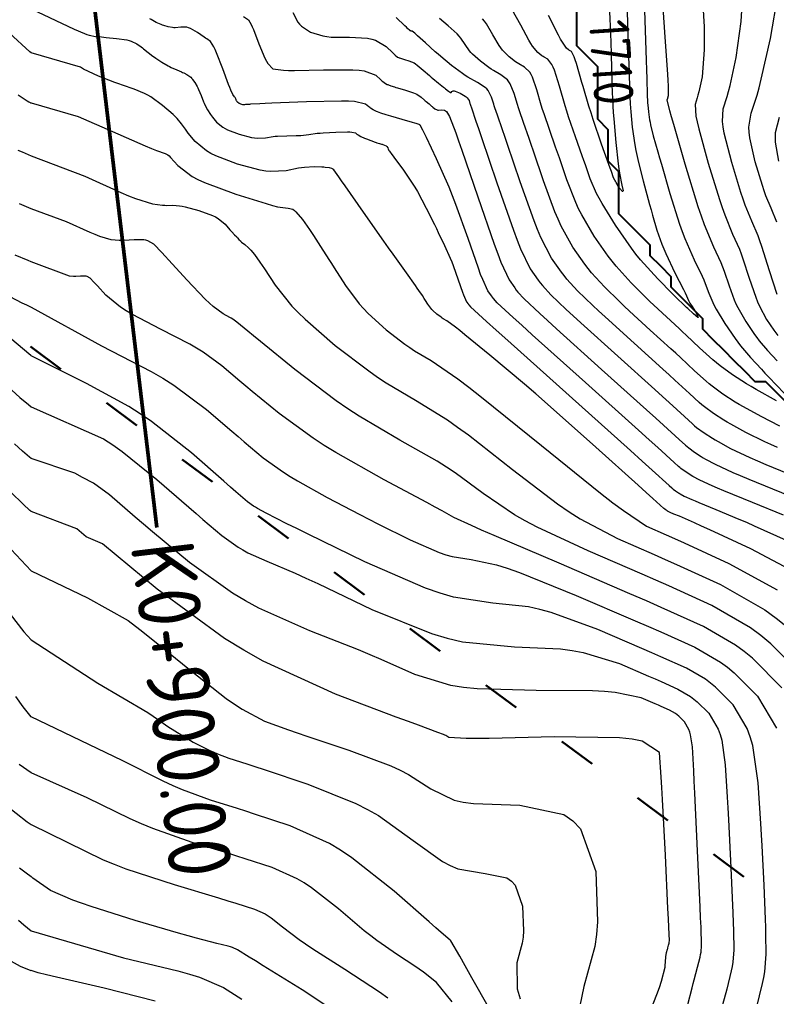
# Model space of a CAD drawing. Header units: millimetres. Extents: x 837475 to 838477, y 1189012 to 1191015.
# Drawn here: x 837998.9 to 838070.9, y 1190014.6 to 1190107.6 of the extents above; entities that cross this region are included whole.
import ezdxf

# ---------------------------------------------------------------- set-up
doc = ezdxf.new("R2010")
doc.units = ezdxf.units.MM
doc.header["$LTSCALE"] = 0.3
doc.linetypes.add('ACAD_ISO03W100', pattern=[30, 12, -18])
doc.layers.add('Abscisado 100m', color=250, linetype='Continuous', lineweight=50)
doc.layers.add('DRENAJE', color=5, linetype='Continuous', lineweight=25)
for name, color, linetype, lineweight, true_color in [('COTAS 10', 7, 'Continuous', 9, 0x6e3e2d), ('COTAS INT', 7, 'Continuous', 5, 0x9fa19f), ('Linea_Tendencia', 7, 'ACAD_ISO03W100', 30, 0xef3939)]:
    doc.layers.add(name, color=color, linetype=linetype, lineweight=lineweight, true_color=true_color)
doc.styles.get("Standard").update_dxf_attribs({"font": 'isocp2.shx', "bigfont": '@extfont2.shx'})

msp = doc.modelspace()

# ---------------------------------------------------------------- linework, layer by layer
at = {"layer": 'Abscisado 100m'}
msp.add_line((838005.75, 1190111.268, 1705.277), (838011.958, 1190059.268, 1705.277), dxfattribs=at)
at = {"layer": 'COTAS 10'}
for points in [[(838024.896, 1190108.268), (838025.38, 1190107.373), (838025.555, 1190107.163), (838025.748, 1190106.969), (838026.596, 1190106.404), (838027.752, 1190106.051), (838028.14, 1190105.99), (838028.558, 1190105.945), (838030.312, 1190105.918), (838032.029, 1190105.834), (838032.423, 1190105.753), (838032.782, 1190105.648), (838033.784, 1190105.06), (838034.423, 1190104.448), (838034.553, 1190104.327), (838034.662, 1190104.227), (838034.885, 1190104.043), (838034.982, 1190103.997), (838035.012, 1190103.984), (838035.043, 1190103.971), (838035.165, 1190103.923), (838035.364, 1190103.859), (838035.443, 1190103.835), (838035.533, 1190103.809), (838035.943, 1190103.693), (838036.447, 1190103.476), (838036.596, 1190103.386), (838036.748, 1190103.283), (838037.328, 1190102.804), (838037.919, 1190102.27), (838038.078, 1190102.133), (838038.234, 1190102), (838038.779, 1190101.558), (838039.247, 1190101.189), (838039.355, 1190101.102), (838039.453, 1190101.021), (838039.728, 1190100.786), (838039.906, 1190100.663), (838039.943, 1190100.653), (838039.974, 1190100.654), (838040.043, 1190100.747), (838040.186, 1190100.822), (838040.263, 1190100.812), (838040.358, 1190100.788), (838040.837, 1190100.594), (838041.325, 1190100.315), (838041.424, 1190100.239), (838041.508, 1190100.163), (838041.682, 1190099.894), (838041.762, 1190099.624), (838041.785, 1190099.548), (838041.81, 1190099.472), (838041.906, 1190099.192), (838042.337, 1190097.926), (838042.574, 1190097.227), (838042.861, 1190096.377), (838044.321, 1190092.053), (838045.901, 1190087.567), (838046.264, 1190086.616), (838046.594, 1190085.791), (838047.518, 1190083.865), (838048.25, 1190082.816), (838048.46, 1190082.545), (838048.674, 1190082.282), (838049.469, 1190081.402), (838050.943, 1190080.004), (838051.584, 1190079.414), (838052.326, 1190078.737), (838055.847, 1190075.557), (838059.361, 1190072.393), (838060.098, 1190071.725), (838060.734, 1190071.148), (838062.18, 1190069.813), (838062.941, 1190069.121), (838063.145, 1190068.949), (838063.347, 1190068.785), (838064.051, 1190068.261), (838064.853, 1190067.75), (838065.116, 1190067.594), (838065.398, 1190067.431), (838066.564, 1190066.789), (838068.421, 1190065.91), (838069.139, 1190065.598), (838069.944, 1190065.255), (838073.586, 1190063.768)], [(838055.04, 1190108.341), (838055.142, 1190106.304), (838055.2, 1190104.421), (838055.215, 1190103.892), (838055.231, 1190103.359), (838055.286, 1190101.41), (838055.375, 1190099.367), (838055.412, 1190098.776), (838055.454, 1190098.174), (838055.653, 1190095.908), (838055.886, 1190093.863), (838055.95, 1190093.4), (838056.014, 1190092.982), (838056.244, 1190091.846), (838056.349, 1190091.29), (838056.334, 1190091.238), (838056.3, 1190091.23), (838056.019, 1190091.57), (838055.683, 1190092.103), (838055.615, 1190092.217), (838055.557, 1190092.317), (838055.439, 1190092.556), (838055.234, 1190093.134), (838055.123, 1190093.447), (838054.997, 1190093.805), (838054.988, 1190093.827), (838054.3, 1190095.753), (838053.501, 1190098.087), (838053.296, 1190098.724), (838053.097, 1190099.357), (838052.545, 1190101.244), (838052.436, 1190101.612), (838051.907, 1190103.421), (838051.792, 1190103.773), (838051.69, 1190104.06), (838051.433, 1190104.562), (838051.258, 1190104.659), (838051.207, 1190104.692), (838051.155, 1190104.727), (838050.957, 1190104.875), (838050.569, 1190105.452), (838050.397, 1190105.757), (838050.197, 1190106.126), (838049.239, 1190107.981)], [(838071.02, 1190081.427), (838070.288, 1190083.7), (838069.559, 1190086.013), (838069.373, 1190086.547), (838069.195, 1190087.035), (838068.606, 1190088.416), (838067.981, 1190089.931), (838067.779, 1190090.503), (838067.565, 1190091.142), (838066.686, 1190094.004), (838065.977, 1190096.791), (838065.869, 1190097.383), (838065.8, 1190097.897), (838065.87, 1190099.106), (838066.258, 1190100.28), (838066.389, 1190100.772), (838066.53, 1190101.338), (838067.124, 1190103.984), (838067.587, 1190107.415), (838067.645, 1190108.475)], [(837998.766, 1190100.44), (837999.33, 1190100.052), (837999.513, 1190099.921), (837999.56, 1190099.891), (837999.607, 1190099.862), (837999.765, 1190099.778), (837999.894, 1190099.719), (837999.922, 1190099.706), (837999.948, 1190099.695), (838000, 1190099.673), (838004.475, 1190098.392), (838007.749, 1190096.941), (838010.841, 1190095.588), (838011.44, 1190095.336), (838011.928, 1190095.138), (838012.76, 1190094.866), (838013.007, 1190094.735), (838013.126, 1190094.624), (838013.267, 1190094.482), (838013.958, 1190093.702), (838015.313, 1190092.684), (838015.873, 1190092.392), (838016.512, 1190092.095), (838019.485, 1190090.984), (838022.374, 1190090.086), (838022.96, 1190089.923), (838023.453, 1190089.797), (838024.46, 1190089.651), (838024.914, 1190089.545), (838025.058, 1190089.445), (838025.21, 1190089.314), (838025.825, 1190088.585), (838026.495, 1190087.623), (838026.681, 1190087.345), (838026.868, 1190087.062), (838027.547, 1190086), (838028.326, 1190084.767), (838028.576, 1190084.376), (838028.84, 1190083.965), (838029.919, 1190082.301), (838031.227, 1190080.557), (838031.636, 1190080.095), (838032.066, 1190079.642), (838033.789, 1190078.079), (838035.576, 1190076.714), (838036.046, 1190076.385), (838036.506, 1190076.077), (838038.079, 1190075.142), (838040.605, 1190073.419), (838041.666, 1190072.614), (838042.883, 1190071.667), (838048.583, 1190067.063), (838054.207, 1190062.522), (838055.375, 1190061.615), (838056.375, 1190060.86), (838058.583, 1190059.396), (838060.461, 1190058.561), (838061.253, 1190058.202), (838062.163, 1190057.787), (838066.429, 1190055.826), (838071.026, 1190053.324)], [(838069.054, 1190013.503), (838069.629, 1190015.848), (838069.739, 1190016.421), (838069.828, 1190016.962), (838069.974, 1190018.642), (838069.946, 1190020.543), (838069.926, 1190021.222), (838069.9, 1190021.969), (838069.762, 1190025.22), (838069.573, 1190028.956), (838069.514, 1190030.008), (838069.453, 1190031.068), (838069.212, 1190034.963), (838068.688, 1190038.5), (838068.449, 1190039.336), (838068.17, 1190040.109), (838066.822, 1190042.381), (838065.159, 1190044.048), (838064.681, 1190044.441), (838064.196, 1190044.803), (838062.381, 1190045.86), (838059.952, 1190046.948), (838059.08, 1190047.33), (838058.121, 1190047.746), (838053.938, 1190049.541), (838049.516, 1190051.156), (838048.407, 1190051.459), (838047.348, 1190051.7), (838043.938, 1190052.049), (838040.193, 1190052.618), (838038.922, 1190052.997), (838037.55, 1190053.472), (838031.749, 1190055.987), (838026.378, 1190058.607), (838025.276, 1190059.148), (838024.34, 1190059.609), (838022.355, 1190060.605), (838021.541, 1190061.062), (838021.345, 1190061.182), (838021.162, 1190061.3), (838020.605, 1190061.701), (838019.497, 1190062.648), (838018.965, 1190063.109), (838018.337, 1190063.657), (838015.256, 1190066.352), (838011.462, 1190069.35), (838010.384, 1190070.089), (838009.294, 1190070.787), (838005.256, 1190072.978), (838000, 1190075.593), (837999.954, 1190075.629), (837997.981, 1190077.301)], [(837995.826, 1190053.798), (837999.302, 1190049.31), (838000, 1190048.56), (838006.337, 1190044.437), (838011.11, 1190041.643), (838012.118, 1190040.937), (838013.023, 1190040.32), (838015.432, 1190038.824), (838017.008, 1190038.029), (838017.388, 1190037.854), (838017.744, 1190037.698), (838018.824, 1190037.295), (838020.538, 1190036.748), (838021.293, 1190036.5), (838022.17, 1190036.211), (838026.35, 1190034.821), (838030.909, 1190032.99), (838032.025, 1190032.422), (838033.077, 1190031.829), (838036.35, 1190029.47), (838039.141, 1190027.45), (838039.891, 1190027.071), (838040.63, 1190026.769), (838043.213, 1190026.333), (838045.291, 1190025.898), (838045.712, 1190025.599), (838046.065, 1190025.222), (838046.784, 1190023.213), (838046.87, 1190020.854), (838046.825, 1190020.256), (838046.751, 1190019.682), (838046.232, 1190017.811), (838046.276, 1190015.34), (838046.555, 1190014.389)], [(837998.787, 1190021.882), (837999.313, 1190021.433), (838000, 1190020.874), (838008.79, 1190018.3), (838013.969, 1190017.056), (838015.072, 1190016.743), (838016.031, 1190016.444), (838018.3, 1190015.474), (838020.05, 1190014.345)]]:
    msp.add_lwpolyline(points, dxfattribs=at)
at = {"layer": 'COTAS INT'}
for points in [[(838063.757, 1190112.169), (838064.052, 1190106.904), (838064.078, 1190105.753), (838064.079, 1190104.736), (838063.878, 1190102.169), (838063.555, 1190100.728), (838063.478, 1190100.42), (838063.407, 1190100.152), (838063.196, 1190099.513), (838063.282, 1190098.427), (838063.399, 1190097.877), (838063.555, 1190097.219), (838064.454, 1190093.942), (838065.516, 1190090.484), (838065.775, 1190089.712), (838066.019, 1190089.02), (838066.774, 1190087.19), (838067.417, 1190085.751), (838067.59, 1190085.306), (838067.762, 1190084.84), (838068.363, 1190082.988), (838068.973, 1190081.178), (838069.15, 1190080.738), (838069.33, 1190080.325), (838070.01, 1190079.054), (838070.703, 1190078.032), (838070.892, 1190077.775), (838071.079, 1190077.531)], [(838056.635, 1190110.809), (838056.769, 1190107.381), (838056.872, 1190104.075), (838056.895, 1190103.335), (838056.915, 1190102.671), (838056.966, 1190100.907), (838057.024, 1190099.593), (838057.048, 1190099.212), (838057.075, 1190098.825), (838057.203, 1190097.367), (838057.457, 1190095.668), (838057.563, 1190095.129), (838057.686, 1190094.559), (838057.828, 1190093.991), (838058.26, 1190092.255), (838058.873, 1190090.014), (838059.019, 1190089.485), (838059.156, 1190088.995), (838059.566, 1190087.554), (838060.038, 1190086.215), (838060.214, 1190085.788), (838060.41, 1190085.338), (838061.278, 1190083.513), (838062.085, 1190081.899), (838062.242, 1190081.583), (838062.369, 1190081.323), (838062.588, 1190080.854), (838062.706, 1190080.627), (838062.769, 1190080.519), (838062.847, 1190080.392), (838063.238, 1190079.771), (838063.499, 1190079.287), (838063.495, 1190079.247), (838063.457, 1190079.247), (838063.044, 1190079.586), (838062.505, 1190080.099), (838062.388, 1190080.21), (838062.285, 1190080.306), (838062.033, 1190080.541), (838061.572, 1190080.992), (838061.058, 1190081.506), (838059.664, 1190082.912), (838058.012, 1190084.739), (838057.57, 1190085.285), (838057.134, 1190085.848), (838055.612, 1190088.026), (838054.344, 1190090.099), (838054.068, 1190090.596), (838053.824, 1190091.06), (838053.215, 1190092.455), (838052.76, 1190093.783), (838052.613, 1190094.203), (838052.458, 1190094.647), (838051.821, 1190096.441), (838051.163, 1190098.364), (838050.994, 1190098.889), (838050.83, 1190099.41), (838050.285, 1190101.268), (838049.809, 1190102.778), (838049.689, 1190103.08), (838049.573, 1190103.332), (838049.197, 1190103.824), (838048.839, 1190104.023), (838048.735, 1190104.089), (838048.628, 1190104.161), (838048.225, 1190104.464), (838047.722, 1190105.068), (838047.552, 1190105.33), (838047.369, 1190105.632), (838046.599, 1190107.066), (838045.802, 1190108.526)], [(838070.972, 1190088.319), (838070.438, 1190089.642), (838069.943, 1190090.841), (838069.784, 1190091.294), (838069.614, 1190091.8), (838068.918, 1190094.066), (838068.398, 1190096.363), (838068.339, 1190096.889), (838068.317, 1190097.368), (838068.545, 1190098.698), (838069.109, 1190100.407), (838069.299, 1190101.124), (838069.505, 1190101.947), (838070.369, 1190105.799), (838071.095, 1190110.095)], [(838060.109, 1190109.191), (838060.354, 1190105.485), (838060.565, 1190102.422), (838060.601, 1190101.814), (838060.626, 1190101.309), (838060.633, 1190100.354), (838060.58, 1190100.119), (838060.568, 1190100.069), (838060.556, 1190100.025), (838060.522, 1190099.921), (838060.765, 1190098.957), (838060.928, 1190098.371), (838061.134, 1190097.647), (838062.222, 1190093.881), (838063.467, 1190089.827), (838063.771, 1190088.921), (838064.057, 1190088.11), (838064.942, 1190085.964), (838065.64, 1190084.467), (838065.807, 1190084.065), (838065.964, 1190083.668), (838066.438, 1190082.277), (838066.926, 1190080.929), (838067.091, 1190080.558), (838067.27, 1190080.189), (838068.026, 1190078.866), (838068.857, 1190077.641), (838069.083, 1190077.334), (838069.307, 1190077.04), (838070.103, 1190076.095), (838071.003, 1190075.127)], [(838000, 1190108.631), (838004.081, 1190106.684), (838005.075, 1190106.269), (838005.305, 1190106.187), (838005.516, 1190106.12), (838006.112, 1190105.996), (838006.708, 1190105.951), (838006.918, 1190105.932), (838007.147, 1190105.911), (838008.138, 1190105.813), (838009.114, 1190105.666), (838009.334, 1190105.614), (838009.533, 1190105.556), (838010.068, 1190105.306), (838010.47, 1190105.009), (838010.584, 1190104.921), (838010.699, 1190104.831), (838011.125, 1190104.486), (838011.592, 1190104.124), (838011.732, 1190104.023), (838011.878, 1190103.921), (838012.445, 1190103.551), (838013.026, 1190103.211), (838013.181, 1190103.129), (838013.333, 1190103.053), (838013.86, 1190102.819), (838014.314, 1190102.63), (838014.421, 1190102.581), (838014.519, 1190102.535), (838014.806, 1190102.381), (838015.006, 1190102.255), (838015.05, 1190102.226), (838015.089, 1190102.199), (838015.189, 1190102.125), (838015.289, 1190102.012), (838015.328, 1190101.962), (838015.373, 1190101.903), (838015.575, 1190101.619), (838015.809, 1190101.224), (838015.874, 1190101.094), (838015.938, 1190100.955), (838016.169, 1190100.38), (838016.405, 1190099.786), (838016.473, 1190099.636), (838016.541, 1190099.491), (838016.795, 1190099.019), (838017.084, 1190098.575), (838017.174, 1190098.448), (838017.269, 1190098.32), (838017.65, 1190097.845), (838018.231, 1190097.372), (838018.452, 1190097.246), (838018.699, 1190097.122), (838019.811, 1190096.69), (838020.973, 1190096.385), (838021.253, 1190096.34), (838021.514, 1190096.313), (838022.302, 1190096.359), (838023.022, 1190096.484), (838023.239, 1190096.507), (838023.464, 1190096.524), (838024.343, 1190096.545), (838025.226, 1190096.558), (838025.455, 1190096.57), (838025.676, 1190096.586), (838026.417, 1190096.676), (838027.238, 1190096.779), (838027.511, 1190096.803), (838027.802, 1190096.825), (838029.016, 1190096.891), (838030.116, 1190096.914), (838030.335, 1190096.909), (838030.517, 1190096.899), (838030.867, 1190096.825), (838031.013, 1190096.71), (838031.067, 1190096.674), (838031.127, 1190096.637), (838031.393, 1190096.49), (838031.724, 1190096.333), (838031.825, 1190096.289), (838031.931, 1190096.244), (838032.346, 1190096.083), (838032.741, 1190095.942), (838032.833, 1190095.91), (838032.919, 1190095.882), (838033.165, 1190095.805), (838033.359, 1190095.749), (838033.411, 1190095.733), (838033.462, 1190095.716), (838033.639, 1190095.656), (838033.789, 1190095.577), (838033.823, 1190095.55), (838033.854, 1190095.519), (838033.938, 1190095.389), (838033.99, 1190095.269), (838034.001, 1190095.245), (838034.01, 1190095.225), (838034.028, 1190095.186), (838034.045, 1190095.162), (838034.053, 1190095.151), (838034.061, 1190095.138), (838034.105, 1190095.075), (838034.33, 1190094.77), (838034.453, 1190094.604), (838034.603, 1190094.402), (838035.365, 1190093.378), (838036.279, 1190092.045), (838036.524, 1190091.648), (838036.766, 1190091.239), (838037.612, 1190089.663), (838038.382, 1190088.11), (838038.575, 1190087.715), (838038.76, 1190087.335), (838039.358, 1190086.092), (838039.889, 1190084.895), (838040.031, 1190084.545), (838040.171, 1190084.186), (838040.662, 1190082.823), (838041.073, 1190081.643), (838041.163, 1190081.399), (838041.243, 1190081.192), (838041.447, 1190080.744), (838041.588, 1190080.542), (838041.628, 1190080.49), (838041.669, 1190080.439), (838041.822, 1190080.27), (838043.357, 1190078.878), (838044.269, 1190078.056), (838045.392, 1190077.045), (838057.043, 1190066.577), (838058.179, 1190065.555), (838059.107, 1190064.72), (838060.723, 1190063.256), (838060.976, 1190063.027), (838061.044, 1190062.97), (838061.111, 1190062.915), (838061.344, 1190062.742), (838061.61, 1190062.572), (838061.698, 1190062.52), (838061.791, 1190062.466), (838062.178, 1190062.253), (838062.898, 1190061.92), (838063.201, 1190061.79), (838063.549, 1190061.644), (838065.181, 1190060.982), (838067.379, 1190060.064), (838068.083, 1190059.758), (838068.829, 1190059.428), (838071.869, 1190058.049)], [(838020.218, 1190107.907), (838020.676, 1190107.582), (838020.937, 1190107.152), (838021.039, 1190106.927), (838021.154, 1190106.657), (838021.676, 1190105.302), (838022.249, 1190103.931), (838022.396, 1190103.652), (838022.538, 1190103.416), (838023.011, 1190102.924), (838024.019, 1190102.781), (838024.499, 1190102.766), (838025.066, 1190102.761), (838027.84, 1190102.827), (838030.636, 1190102.83), (838031.217, 1190102.785), (838031.714, 1190102.719), (838032.812, 1190102.315), (838033.287, 1190101.868), (838033.391, 1190101.776), (838033.484, 1190101.697), (838033.721, 1190101.526), (838033.896, 1190101.442), (838033.95, 1190101.419), (838034.006, 1190101.395), (838034.226, 1190101.31), (838034.583, 1190101.194), (838034.725, 1190101.151), (838034.887, 1190101.104), (838035.626, 1190100.895), (838036.381, 1190100.646), (838036.552, 1190100.573), (838036.706, 1190100.499), (838037.125, 1190100.219), (838037.429, 1190099.945), (838037.511, 1190099.874), (838037.591, 1190099.806), (838037.872, 1190099.578), (838038.125, 1190099.377), (838038.188, 1190099.325), (838038.248, 1190099.275), (838038.441, 1190099.108), (838038.64, 1190099.001), (838038.705, 1190098.989), (838038.774, 1190098.985), (838039.057, 1190099.031), (838039.363, 1190098.989), (838039.447, 1190098.928), (838039.53, 1190098.846), (838039.825, 1190098.371), (838040.414, 1190096.824), (838040.683, 1190096.066), (838040.997, 1190095.165), (838042.513, 1190090.721), (838044.074, 1190086.238), (838044.416, 1190085.313), (838044.72, 1190084.526), (838045.494, 1190082.824), (838046.03, 1190082.058), (838046.183, 1190081.86), (838046.339, 1190081.668), (838046.92, 1190081.025), (838048.414, 1190079.629), (838049.146, 1190078.962), (838050.015, 1190078.173), (838054.301, 1190074.312), (838058.588, 1190070.455), (838059.459, 1190069.669), (838060.192, 1190069.005), (838061.694, 1190067.628), (838062.286, 1190067.09), (838062.445, 1190066.956), (838062.602, 1190066.828), (838063.149, 1190066.421), (838063.772, 1190066.024), (838063.977, 1190065.902), (838064.196, 1190065.776), (838065.102, 1190065.277), (838066.787, 1190064.498), (838067.497, 1190064.194), (838068.313, 1190063.852), (838072.136, 1190062.3)], [(838058.396, 1190108.458), (838058.545, 1190103.73), (838058.574, 1190102.779), (838058.599, 1190101.984), (838058.647, 1190100.405), (838058.673, 1190099.818), (838058.683, 1190099.649), (838058.695, 1190099.476), (838058.753, 1190098.826), (838058.866, 1190098.068), (838058.913, 1190097.827), (838058.968, 1190097.574), (838059.224, 1190096.546), (838059.649, 1190095.026), (838059.81, 1190094.461), (838059.99, 1190093.834), (838060.796, 1190091.052), (838061.716, 1190088.145), (838061.968, 1190087.439), (838062.218, 1190086.776), (838063.11, 1190084.739), (838063.862, 1190083.183), (838064.025, 1190082.824), (838064.167, 1190082.495), (838064.513, 1190081.565), (838064.879, 1190080.679), (838065.033, 1190080.378), (838065.21, 1190080.053), (838066.042, 1190078.678), (838067.011, 1190077.25), (838067.274, 1190076.892), (838067.536, 1190076.55), (838068.463, 1190075.448), (838069.512, 1190074.32), (838069.85, 1190073.961), (838070.209, 1190073.581), (838071.677, 1190072.043)], [(838071.627, 1190060.432), (838068.659, 1190061.641), (838065.931, 1190062.748), (838065.349, 1190062.992), (838064.843, 1190063.209), (838063.64, 1190063.765), (838062.994, 1190064.121), (838062.837, 1190064.211), (838062.691, 1190064.298), (838062.246, 1190064.581), (838061.856, 1190064.872), (838061.744, 1190064.963), (838061.631, 1190065.058), (838061.209, 1190065.442), (838059.649, 1190066.863), (838058.819, 1190067.612), (838057.816, 1190068.516), (838052.754, 1190073.066), (838047.704, 1190077.609), (838046.707, 1190078.509), (838045.886, 1190079.253), (838044.371, 1190080.647), (838044.004, 1190081.053), (838043.906, 1190081.175), (838043.809, 1190081.3), (838043.47, 1190081.784), (838042.982, 1190082.859), (838042.79, 1190083.356), (838042.573, 1190083.94), (838041.587, 1190086.772), (838040.431, 1190089.999), (838040.106, 1190090.833), (838039.78, 1190091.641), (838038.589, 1190094.342), (838037.619, 1190096.377), (838037.432, 1190096.765), (838037.281, 1190097.077), (838037.032, 1190097.568), (838037.016, 1190097.565), (838037.012, 1190097.565), (838037.008, 1190097.566), (838036.997, 1190097.572), (838036.986, 1190097.582), (838036.982, 1190097.584), (838036.979, 1190097.587), (838036.964, 1190097.599), (838036.949, 1190097.612), (838036.939, 1190097.62), (838036.922, 1190097.635), (838036.664, 1190097.716), (838036.508, 1190097.761), (838036.314, 1190097.816), (838035.309, 1190098.097), (838034.241, 1190098.399), (838034.008, 1190098.467), (838033.802, 1190098.529), (838033.286, 1190098.697), (838032.968, 1190098.82), (838032.887, 1190098.854), (838032.81, 1190098.887), (838032.557, 1190099.008), (838032.306, 1190099.167), (838032.229, 1190099.225), (838032.15, 1190099.289), (838031.839, 1190099.57), (838030.776, 1190099.796), (838030.222, 1190099.825), (838029.556, 1190099.839), (838026.213, 1190099.77), (838022.916, 1190099.636), (838022.278, 1190099.609), (838021.76, 1190099.586), (838020.885, 1190099.541), (838020.783, 1190099.529), (838020.721, 1190099.525), (838020.599, 1190099.523), (838020.478, 1190099.521), (838020.447, 1190099.518), (838020.417, 1190099.515), (838020.318, 1190099.498), (838020.209, 1190099.491), (838020.173, 1190099.495), (838020.134, 1190099.501), (838019.974, 1190099.544), (838019.821, 1190099.603), (838019.786, 1190099.62), (838019.756, 1190099.638), (838019.676, 1190099.703), (838019.623, 1190099.768), (838019.61, 1190099.786), (838019.598, 1190099.803), (838019.558, 1190099.865), (838019.523, 1190099.93), (838019.513, 1190099.95), (838019.504, 1190099.971), (838019.472, 1190100.052), (838019.436, 1190100.137), (838019.412, 1190100.183), (838019.364, 1190100.261), (838019.306, 1190100.338), (838019.289, 1190100.36), (838019.271, 1190100.382), (838019.2, 1190100.462), (838019.006, 1190100.89), (838018.911, 1190101.13), (838018.798, 1190101.424), (838018.24, 1190102.924), (838017.648, 1190104.444), (838017.513, 1190104.75), (838017.392, 1190105.006), (838017.061, 1190105.515), (838016.724, 1190105.76), (838016.598, 1190105.849), (838016.458, 1190105.948), (838015.838, 1190106.381), (838015.159, 1190106.76), (838014.982, 1190106.824), (838014.811, 1190106.871), (838014.232, 1190106.891), (838013.716, 1190106.836), (838013.584, 1190106.834), (838013.457, 1190106.839), (838013.034, 1190106.905), (838012.624, 1190107.037), (838012.504, 1190107.082), (838012.381, 1190107.132), (838011.915, 1190107.343), (838011.434, 1190107.6), (838011.302, 1190107.678)], [(838071.054, 1190066.867), (838070.428, 1190067.142), (838069.839, 1190067.409), (838068.026, 1190068.302), (838066.6, 1190069.086), (838066.256, 1190069.285), (838065.934, 1190069.476), (838064.953, 1190070.101), (838064.092, 1190070.741), (838063.846, 1190070.942), (838063.596, 1190071.153), (838062.665, 1190071.999), (838061.276, 1190073.29), (838060.738, 1190073.782), (838060.133, 1190074.332), (838057.393, 1190076.803), (838054.638, 1190079.301), (838054.023, 1190079.867), (838053.472, 1190080.38), (838052.018, 1190081.78), (838051.008, 1190082.896), (838050.738, 1190083.23), (838050.471, 1190083.574), (838049.541, 1190084.905), (838048.531, 1190086.868), (838048.215, 1190087.611), (838047.882, 1190088.44), (838046.545, 1190092.153), (838045.336, 1190095.729), (838045.084, 1190096.471), (838044.867, 1190097.106), (838044.385, 1190098.504), (838044.148, 1190099.195), (838044.088, 1190099.383), (838044.029, 1190099.57), (838043.833, 1190100.237), (838043.516, 1190100.849), (838043.381, 1190101.002), (838043.225, 1190101.147), (838042.489, 1190101.611), (838041.582, 1190102.113), (838041.318, 1190102.282), (838041.049, 1190102.464), (838040.029, 1190103.232), (838039.003, 1190104.081), (838038.73, 1190104.315), (838038.462, 1190104.549), (838037.532, 1190105.388), (838036.789, 1190106.066), (838036.64, 1190106.198), (838036.514, 1190106.305), (838036.261, 1190106.491), (838036.179, 1190106.514), (838036.161, 1190106.519), (838036.145, 1190106.524), (838036.105, 1190106.537), (838036.081, 1190106.546), (838036.074, 1190106.549), (838036.068, 1190106.551), (838036.049, 1190106.561), (838035.84, 1190106.757), (838035.715, 1190106.878), (838035.56, 1190107.027), (838034.757, 1190107.805)], [(838071.257, 1190068.908), (838069.488, 1190069.814), (838067.802, 1190070.741), (838067.395, 1190070.976), (838067.015, 1190071.202), (838065.855, 1190071.941), (838064.838, 1190072.698), (838064.547, 1190072.935), (838064.251, 1190073.184), (838063.151, 1190074.184), (838061.819, 1190075.433), (838061.378, 1190075.839), (838060.906, 1190076.271), (838058.94, 1190078.049), (838056.949, 1190079.864), (838056.461, 1190080.32), (838056.001, 1190080.755), (838054.567, 1190082.157), (838053.343, 1190083.51), (838053.015, 1190083.915), (838052.692, 1190084.332), (838051.565, 1190085.945), (838050.469, 1190087.945), (838050.166, 1190088.606), (838049.863, 1190089.313), (838048.768, 1190092.254), (838047.81, 1190095.08), (838047.594, 1190095.715), (838047.397, 1190096.286), (838046.863, 1190097.816), (838046.487, 1190098.918), (838046.39, 1190099.218), (838046.296, 1190099.517), (838045.984, 1190100.581), (838045.614, 1190101.492), (838045.483, 1190101.695), (838045.341, 1190101.875), (838044.725, 1190102.349), (838044.001, 1190102.75), (838043.79, 1190102.885), (838043.575, 1190103.03), (838042.761, 1190103.643), (838042.027, 1190104.301), (838041.862, 1190104.475), (838041.714, 1190104.646), (838041.32, 1190105.235), (838040.898, 1190105.853), (838040.734, 1190106.043), (838040.548, 1190106.24), (838039.704, 1190107.018), (838038.87, 1190107.725)], [(838070.95, 1190071.326), (838069.005, 1190072.396), (838068.535, 1190072.668), (838068.095, 1190072.928), (838066.757, 1190073.781), (838065.583, 1190074.655), (838065.247, 1190074.928), (838064.906, 1190075.216), (838063.636, 1190076.37), (838062.361, 1190077.575), (838062.018, 1190077.896), (838061.678, 1190078.21), (838060.486, 1190079.295), (838059.26, 1190080.428), (838058.9, 1190080.773), (838058.529, 1190081.131), (838057.116, 1190082.535), (838055.678, 1190084.125), (838055.293, 1190084.6), (838054.913, 1190085.09), (838053.588, 1190086.986), (838052.407, 1190089.022), (838052.117, 1190089.601), (838051.843, 1190090.186), (838050.992, 1190092.355), (838050.285, 1190094.431), (838050.103, 1190094.959), (838049.927, 1190095.467), (838049.342, 1190097.129), (838048.825, 1190098.641), (838048.692, 1190099.053), (838048.563, 1190099.464), (838048.135, 1190100.925), (838047.712, 1190102.135), (838047.586, 1190102.387), (838047.457, 1190102.604), (838046.961, 1190103.087), (838046.42, 1190103.386), (838046.263, 1190103.487), (838046.102, 1190103.596), (838045.493, 1190104.053), (838044.874, 1190104.685), (838044.707, 1190104.903), (838044.542, 1190105.139), (838043.96, 1190106.151), (838043.35, 1190107.19), (838043.168, 1190107.444), (838042.98, 1190107.683)], [(838072.687, 1190055.011), (838068.495, 1190057.239), (838064.603, 1190059.027), (838063.806, 1190059.39), (838063.131, 1190059.696), (838061.704, 1190060.323), (838061.167, 1190060.541), (838061.053, 1190060.589), (838060.953, 1190060.631), (838060.716, 1190060.741), (838060.589, 1190060.811), (838060.558, 1190060.829), (838060.53, 1190060.846), (838060.442, 1190060.902), (838060.365, 1190060.959), (838060.321, 1190060.995), (838060.238, 1190061.071), (838059.19, 1190062.016), (838058.56, 1190062.583), (838057.781, 1190063.282), (838053.742, 1190066.91), (838049.155, 1190070.986), (838048.032, 1190071.968), (838046.973, 1190072.886), (838043.677, 1190075.671), (838041.296, 1190077.612), (838040.813, 1190077.997), (838040.406, 1190078.317), (838039.574, 1190078.923), (838039.225, 1190079.13), (838039.123, 1190079.198), (838039.019, 1190079.271), (838038.622, 1190079.574), (838038.24, 1190079.921), (838038.145, 1190080.021), (838038.054, 1190080.124), (838037.764, 1190080.51), (838037.525, 1190080.879), (838037.466, 1190080.971), (838037.411, 1190081.057), (838037.238, 1190081.331), (838036.913, 1190081.81), (838036.761, 1190082.026), (838036.583, 1190082.279), (838035.717, 1190083.492), (838034.458, 1190085.262), (838034.032, 1190085.865), (838033.572, 1190086.517), (838031.631, 1190089.279), (838029.885, 1190091.771), (838029.548, 1190092.253), (838029.275, 1190092.644), (838028.815, 1190093.305), (838028.723, 1190093.376), (838028.681, 1190093.396), (838028.631, 1190093.415), (838028.391, 1190093.482), (838027.996, 1190093.538), (838027.848, 1190093.55), (838027.683, 1190093.56), (838026.95, 1190093.582), (838026.03, 1190093.533), (838025.747, 1190093.499), (838025.453, 1190093.455), (838024.287, 1190093.219), (838022.818, 1190093.135), (838022.333, 1190093.185), (838021.812, 1190093.269), (838019.648, 1190093.837), (838017.578, 1190094.641), (838017.117, 1190094.872), (838016.705, 1190095.107), (838015.624, 1190095.987), (838014.961, 1190096.797), (838014.812, 1190096.988), (838014.679, 1190097.165), (838014.326, 1190097.681), (838013.894, 1190098.206), (838013.712, 1190098.387), (838013.502, 1190098.584), (838012.516, 1190099.426), (838011.391, 1190100.24), (838011.094, 1190100.42), (838010.802, 1190100.58), (838009.801, 1190100.993), (838008.695, 1190101.355), (838008.337, 1190101.483), (838007.957, 1190101.623), (838006.4, 1190102.231), (838004.984, 1190102.89), (838004.693, 1190103.062), (838000, 1190104.434), (837999.872, 1190104.548), (837997.945, 1190106.301)], [(838071.219, 1190098.291), (838070.835, 1190096.838), (838070.81, 1190096.395), (838070.82, 1190095.935), (838071.15, 1190094.127)], [(837998.726, 1190095.191), (837999.14, 1190095.006), (838000, 1190094.638), (838005.101, 1190092.71), (838008.523, 1190091.15), (838009.268, 1190090.838), (838009.924, 1190090.579), (838011.563, 1190090.075), (838012.504, 1190089.953), (838012.72, 1190089.934), (838012.918, 1190089.921), (838013.473, 1190089.927), (838014.114, 1190089.88), (838014.366, 1190089.833), (838014.65, 1190089.772), (838015.946, 1190089.429), (838017.251, 1190088.961), (838017.541, 1190088.822), (838017.8, 1190088.678), (838018.481, 1190088.12), (838018.91, 1190087.607), (838019.01, 1190087.491), (838019.103, 1190087.387), (838019.372, 1190087.103), (838019.565, 1190086.911), (838019.61, 1190086.865), (838019.651, 1190086.821), (838019.769, 1190086.686), (838019.913, 1190086.539), (838019.971, 1190086.487), (838020.037, 1190086.43), (838020.341, 1190086.187), (838020.698, 1190085.874), (838020.797, 1190085.774), (838020.896, 1190085.668), (838021.255, 1190085.239), (838021.777, 1190084.507), (838021.978, 1190084.211), (838022.204, 1190083.874), (838023.228, 1190082.321), (838024.827, 1190080.335), (838025.416, 1190079.726), (838026.069, 1190079.092), (838028.955, 1190076.584), (838032.133, 1190074.156), (838032.969, 1190073.571), (838033.787, 1190073.024), (838036.584, 1190071.362), (838039.626, 1190069.491), (838040.598, 1190068.812), (838041.625, 1190068.063), (838045.806, 1190064.777), (838050.105, 1190061.494), (838051.208, 1190060.748), (838052.274, 1190060.071), (838055.806, 1190058.213), (838059.309, 1190056.69), (838060.356, 1190056.224), (838061.437, 1190055.74), (838065.619, 1190053.832), (838069.83, 1190051.423), (838070.929, 1190050.622), (838071.999, 1190049.763)], [(838073.783, 1190044.81), (838070.423, 1190048.179), (838069.458, 1190048.972), (838068.477, 1190049.704), (838064.81, 1190051.839), (838060.711, 1190053.693), (838059.459, 1190054.247), (838058.157, 1190054.818), (838053.028, 1190057.03), (838048.172, 1190059.282), (838047.042, 1190059.88), (838046.004, 1190060.467), (838043.028, 1190062.491), (838040.368, 1190064.459), (838039.529, 1190065.01), (838038.647, 1190065.563), (838035.09, 1190067.581), (838031.217, 1190069.85), (838030.135, 1190070.561), (838029.048, 1190071.308), (838025.09, 1190074.305), (838021.82, 1190076.959), (838021.168, 1190077.491), (838020.626, 1190077.933), (838019.582, 1190078.797), (838019.182, 1190079.092), (838019.045, 1190079.177), (838018.898, 1190079.262), (838018.273, 1190079.582), (838017.318, 1190080.28), (838016.964, 1190080.604), (838016.57, 1190080.985), (838014.819, 1190082.833), (838013.116, 1190084.703), (838012.753, 1190085.097), (838012.436, 1190085.438), (838011.679, 1190086.224), (838011.117, 1190086.553), (838010.922, 1190086.606), (838010.71, 1190086.642), (838009.803, 1190086.637), (838008.848, 1190086.567), (838008.606, 1190086.563), (838008.372, 1190086.566), (838007.61, 1190086.631), (838006.531, 1190086.962), (838006.099, 1190087.133), (838005.609, 1190087.338), (838003.357, 1190088.365), (838000, 1190089.598), (837998.883, 1190090.064)], [(838071.462, 1190044), (838068.668, 1190046.802), (838067.866, 1190047.462), (838067.05, 1190048.07), (838064, 1190049.846), (838059.986, 1190051.646), (838058.562, 1190052.269), (838057.004, 1190052.947), (838050.25, 1190055.846), (838044.071, 1190058.494), (838042.875, 1190059.013), (838041.902, 1190059.439), (838040.25, 1190060.206), (838039.11, 1190060.855), (838038.461, 1190061.207), (838037.667, 1190061.634), (838033.595, 1190063.801), (838029.01, 1190066.382), (838027.892, 1190067.071), (838026.841, 1190067.749), (838023.595, 1190070.104), (838021.046, 1190072.189), (838020.434, 1190072.697), (838019.863, 1190073.175), (838018.14, 1190074.649), (838016.361, 1190075.961), (838015.754, 1190076.337), (838015.098, 1190076.718), (838012.316, 1190078.14), (838009.631, 1190079.52), (838009.035, 1190079.875), (838008.504, 1190080.219), (838007.121, 1190081.361), (838006.303, 1190082.26), (838006.128, 1190082.449), (838005.976, 1190082.613), (838005.612, 1190082.991), (838005.342, 1190083.149), (838005.248, 1190083.174), (838005.146, 1190083.192), (838004.711, 1190083.189), (838004.252, 1190083.156), (838004.135, 1190083.154), (838004.023, 1190083.155), (838003.657, 1190083.186), (838000, 1190084.555), (837999.724, 1190084.664), (837998.461, 1190085.179)], [(837997.957, 1190081.251), (837999.11, 1190080.657), (837999.344, 1190080.54), (837999.541, 1190080.443), (837999.942, 1190080.264), (838000, 1190080.244), (838006.698, 1190076.539), (838011.423, 1190074.115), (838012.547, 1190073.458), (838013.591, 1190072.806), (838016.698, 1190070.5), (838019.1, 1190068.416), (838019.7, 1190067.903), (838020.271, 1190067.419), (838022.1, 1190065.903), (838024.031, 1190064.508), (838024.668, 1190064.101), (838025.348, 1190063.684), (838028.169, 1190062.1), (838031.272, 1190060.484), (838032.129, 1190060.047), (838032.985, 1190059.614), (838036.069, 1190058.088), (838038.833, 1190056.89), (838039.486, 1190056.663), (838040.092, 1190056.483), (838041.876, 1190056.212), (838044.304, 1190055.704), (838045.314, 1190055.373), (838046.472, 1190054.961), (838051.876, 1190052.786), (838057.482, 1190050.381), (838058.767, 1190049.823), (838059.935, 1190049.311), (838063.19, 1190047.853), (838065.623, 1190046.436), (838066.273, 1190045.951), (838066.914, 1190045.425), (838069.142, 1190043.19), (838070.949, 1190040.146)], [(837995.833, 1190074.431), (837998.936, 1190071.643), (837999.739, 1190070.967), (838000, 1190070.754), (838006.883, 1190067.706), (838007.762, 1190067.122), (838008.653, 1190066.491), (838011.978, 1190063.814), (838014.999, 1190061.179), (838015.699, 1190060.574), (838016.34, 1190060.023), (838018.164, 1190058.482), (838019.693, 1190057.386), (838020.149, 1190057.115), (838020.619, 1190056.858), (838022.434, 1190056.049), (838025.126, 1190054.908), (838026.15, 1190054.442), (838027.295, 1190053.911), (838032.434, 1190051.453), (838038.119, 1190049.153), (838039.608, 1190048.721), (838041.061, 1190048.379), (838046, 1190047.887), (838050.392, 1190047.697), (838051.5, 1190047.546), (838052.561, 1190047.352), (838056, 1190046.296), (838058.76, 1190045.111), (838059.393, 1190044.836), (838059.968, 1190044.585), (838061.571, 1190043.867), (838062.769, 1190043.169), (838063.089, 1190042.93), (838063.404, 1190042.671), (838064.501, 1190041.571), (838065.391, 1190040.072), (838065.575, 1190039.562), (838065.733, 1190039.01), (838066.078, 1190036.676), (838066.262, 1190033.586), (838066.318, 1190032.559), (838066.376, 1190031.456), (838066.601, 1190026.854), (838066.793, 1190022.563), (838066.829, 1190021.656), (838066.858, 1190020.873), (838066.9, 1190019.06), (838066.791, 1190017.869), (838066.724, 1190017.477), (838066.642, 1190017.057), (838066.211, 1190015.315), (838065.651, 1190013.253)], [(838062.514, 1190013.85), (838062.92, 1190015.44), (838063.023, 1190015.835), (838063.122, 1190016.21), (838063.445, 1190017.402), (838063.683, 1190018.368), (838063.729, 1190018.601), (838063.766, 1190018.818), (838063.827, 1190019.479), (838063.769, 1190021.203), (838063.732, 1190022.09), (838063.686, 1190023.156), (838063.441, 1190028.488), (838063.179, 1190033.957), (838063.122, 1190035.109), (838063.071, 1190036.104), (838062.945, 1190038.389), (838062.778, 1190039.521), (838062.702, 1190039.788), (838062.612, 1190040.035), (838062.181, 1190040.761), (838061.649, 1190041.294), (838061.497, 1190041.42), (838061.342, 1190041.536), (838060.761, 1190041.874), (838059.985, 1190042.221), (838059.706, 1190042.343), (838059.399, 1190042.477), (838058.062, 1190043.051), (838055.605, 1190043.547), (838054.593, 1190043.632), (838053.437, 1190043.693), (838048.062, 1190043.724), (838042.451, 1190043.887), (838041.146, 1190044.032), (838039.949, 1190044.221), (838036.524, 1190045.262), (838033.334, 1190046.703), (838032.285, 1190047.144), (838031.165, 1190047.602), (838026.524, 1190049.408), (838021.66, 1190051.577), (838020.4, 1190052.266), (838019.178, 1190052.992), (838015.077, 1190055.931), (838011.562, 1190058.857), (838010.709, 1190059.576), (838009.908, 1190060.254), (838007.449, 1190062.372), (838005.936, 1190063.468), (838004.892, 1190064.03), (838004.17, 1190064.431), (838000, 1190065.819), (837999.85, 1190065.938), (837999.164, 1190066.53), (837998.4, 1190067.206)], [(838058.278, 1190011.551), (838059.569, 1190014.787), (838059.818, 1190015.469), (838060.019, 1190016.058), (838060.353, 1190017.408), (838060.39, 1190018.073), (838060.405, 1190018.229), (838060.421, 1190018.372), (838060.495, 1190018.79), (838060.575, 1190019.103), (838060.595, 1190019.18), (838060.614, 1190019.254), (838060.678, 1190019.489), (838060.725, 1190019.679), (838060.734, 1190019.725), (838060.741, 1190019.767), (838060.753, 1190019.897), (838060.696, 1190021.215), (838060.659, 1190022.007), (838060.614, 1190022.984), (838060.377, 1190028.052), (838060.109, 1190033.371), (838060.045, 1190034.505), (838059.985, 1190035.492), (838059.802, 1190037.835), (838058.175, 1190038.906), (838057.203, 1190039.092), (838056.006, 1190039.229), (838049.802, 1190039.322), (838043.59, 1190039.179), (838042.387, 1190039.167), (838041.409, 1190039.167), (838039.745, 1190039.265), (838039.468, 1190039.446), (838039.364, 1190039.498), (838039.248, 1190039.55), (838038.728, 1190039.745), (838036.871, 1190040.424), (838035.911, 1190040.781), (838034.758, 1190041.212), (838028.983, 1190043.38), (838022.097, 1190046.524), (838020.243, 1190047.57), (838018.413, 1190048.692), (838011.991, 1190053.38), (838006.784, 1190057.692), (838005.241, 1190058.373), (838004.339, 1190059.124), (838000, 1190060.781), (837999.98, 1190060.797), (837999.888, 1190060.876), (837999.785, 1190060.967), (837999.327, 1190061.388), (837997.973, 1190062.703)], [(837998.088, 1190057.16), (838000, 1190055.138), (838005.374, 1190052.547), (838009.241, 1190050.393), (838010.331, 1190049.544), (838011.41, 1190048.693), (838015.221, 1190045.608), (838018.569, 1190042.993), (838019.356, 1190042.438), (838020.083, 1190041.957), (838022.203, 1190040.829), (838024.487, 1190040.008), (838025.317, 1190039.719), (838026.232, 1190039.404), (838030.251, 1190038.048), (838034.231, 1190036.553), (838035.122, 1190036.151), (838035.922, 1190035.755), (838038.048, 1190034.368), (838040.275, 1190033.308), (838041.139, 1190033.119), (838042.11, 1190032.974), (838046.507, 1190032.827), (838050.717, 1190031.948), (838051.57, 1190031.341), (838052.286, 1190030.577), (838053.742, 1190026.507), (838053.917, 1190021.729), (838053.826, 1190020.518), (838053.674, 1190019.357), (838052.623, 1190015.566), (838051.872, 1190012.047)], [(838045.309, 1190010.481), (838041.96, 1190016.4), (838041.319, 1190017.531), (838040.801, 1190018.442), (838039.965, 1190019.901), (838039.935, 1190019.925), (838039.915, 1190019.939), (838039.875, 1190019.965), (838039.034, 1190020.7), (838038.519, 1190021.154), (838037.881, 1190021.717), (838034.562, 1190024.652), (838030.537, 1190027.82), (838029.455, 1190028.529), (838028.388, 1190029.166), (838024.652, 1190030.858), (838021.275, 1190031.971), (838020.433, 1190032.243), (838019.633, 1190032.498), (838017.082, 1190033.288), (838014.401, 1190034.287), (838013.519, 1190034.674), (838012.576, 1190035.11), (838008.665, 1190037.082), (838000, 1190041.235), (837999.248, 1190042.179), (837998.55, 1190043.155)], [(838040.077, 1190014.098), (838038.581, 1190015.936), (838037.337, 1190016.926), (838036.945, 1190017.211), (838036.533, 1190017.5), (838034.874, 1190018.581), (838032.921, 1190019.928), (838032.323, 1190020.384), (838031.701, 1190020.876), (838029.247, 1190022.954), (838026.691, 1190024.966), (838026.004, 1190025.417), (838025.327, 1190025.821), (838022.954, 1190026.895), (838020.379, 1190027.731), (838019.573, 1190027.985), (838018.728, 1190028.249), (838015.34, 1190029.281), (838011.586, 1190030.596), (838010.51, 1190031.038), (838009.417, 1190031.514), (838005.34, 1190033.513), (838000, 1190035.905), (837998.85, 1190036.691)], [(837997.528, 1190032.888), (837999.63, 1190031.246), (838000, 1190030.995), (838006.845, 1190027.607), (838007.896, 1190027.192), (838009.014, 1190026.777), (838013.598, 1190025.274), (838017.823, 1190023.999), (838018.713, 1190023.728), (838019.483, 1190023.491), (838021.256, 1190022.932), (838022.265, 1190022.475), (838022.554, 1190022.304), (838022.846, 1190022.112), (838023.933, 1190021.256), (838025.52, 1190020.035), (838026.128, 1190019.613), (838026.808, 1190019.155), (838029.874, 1190017.197), (838033.151, 1190015.06), (838033.965, 1190014.489)], [(838000, 1190026), (837999.529, 1190026.347), (837998.888, 1190026.84)], [(838030.116, 1190012.405), (838025.813, 1190015.23), (838022.098, 1190017.536), (838021.366, 1190017.991), (838020.761, 1190018.367), (838019.649, 1190019.066), (838019.181, 1190019.266), (838018.983, 1190019.328), (838018.756, 1190019.393), (838017.687, 1190019.649), (838015.724, 1190020.155), (838014.933, 1190020.376), (838014.034, 1190020.633), (838009.893, 1190021.855), (838005.715, 1190023.175), (838004.793, 1190023.493), (838003.972, 1190023.791), (838001.855, 1190024.695), (838000.157, 1190025.884), (838000, 1190026.018)], [(838000, 1190017.047), (837998.989, 1190017.454), (837998.143, 1190017.939)], [(838011.795, 1190014.151), (838006.95, 1190015.414), (838002.409, 1190016.439), (838001.471, 1190016.666), (838000.671, 1190016.869), (838000, 1190017.073)]]:
    msp.add_lwpolyline(points, dxfattribs=at)
at = {"layer": 'DRENAJE'}
msp.add_polyline3d([(838071.922, 1190071.128, 0), (838070.923, 1190072.128, 0), (838069.923, 1190073.128, 0), (838068.923, 1190073.128, 0), (838067.924, 1190074.127, 0), (838066.924, 1190075.127, 0), (838065.924, 1190076.127, 0), (838064.925, 1190077.126, 0), (838063.925, 1190078.126, 0), (838063.925, 1190079.126, 0), (838062.926, 1190080.125, 0), (838061.926, 1190081.125, 0), (838060.926, 1190082.125, 0), (838060.926, 1190083.124, 0), (838059.927, 1190084.124, 0), (838058.927, 1190085.124, 0), (838058.927, 1190086.123, 0), (838057.927, 1190087.123, 0), (838056.928, 1190088.123, 0), (838055.928, 1190089.122, 0), (838055.928, 1190093.121, 0), (838054.928, 1190094.121, 0), (838054.928, 1190097.12, 0), (838053.929, 1190098.119, 0), (838053.929, 1190103.118, 0), (838052.929, 1190104.117, 0), (838051.929, 1190105.117, 0), (838051.929, 1190112.115, 0)], dxfattribs=at)
at = {"layer": 'Linea_Tendencia', "elevation": 1705.277}
msp.add_lwpolyline([(838041.852, 1190952.651), (838036.556, 1190637.066), (838092.197, 1190318.419), (838154.509, 1189961.569), (837526.844, 1190428.193), (837754.279, 1189827.032), (837723.495, 1189335.311)], dxfattribs=at)

# ---------------------------------------------------------------- texts
at = {"layer": 'Abscisado 100m'}
msp.add_text('K0+900.00', height=6, rotation=276.80835, dxfattribs=at).set_placement((838009.442, 1190057.578))
at = {"layer": 'COTAS 10', "insert": (838053.083, 1190107.471), "char_height": 3.8, "attachment_point": 7, "rotation": 273.81036}
msp.add_mtext('1710', dxfattribs=at)

doc.saveas('drawing.dxf')
